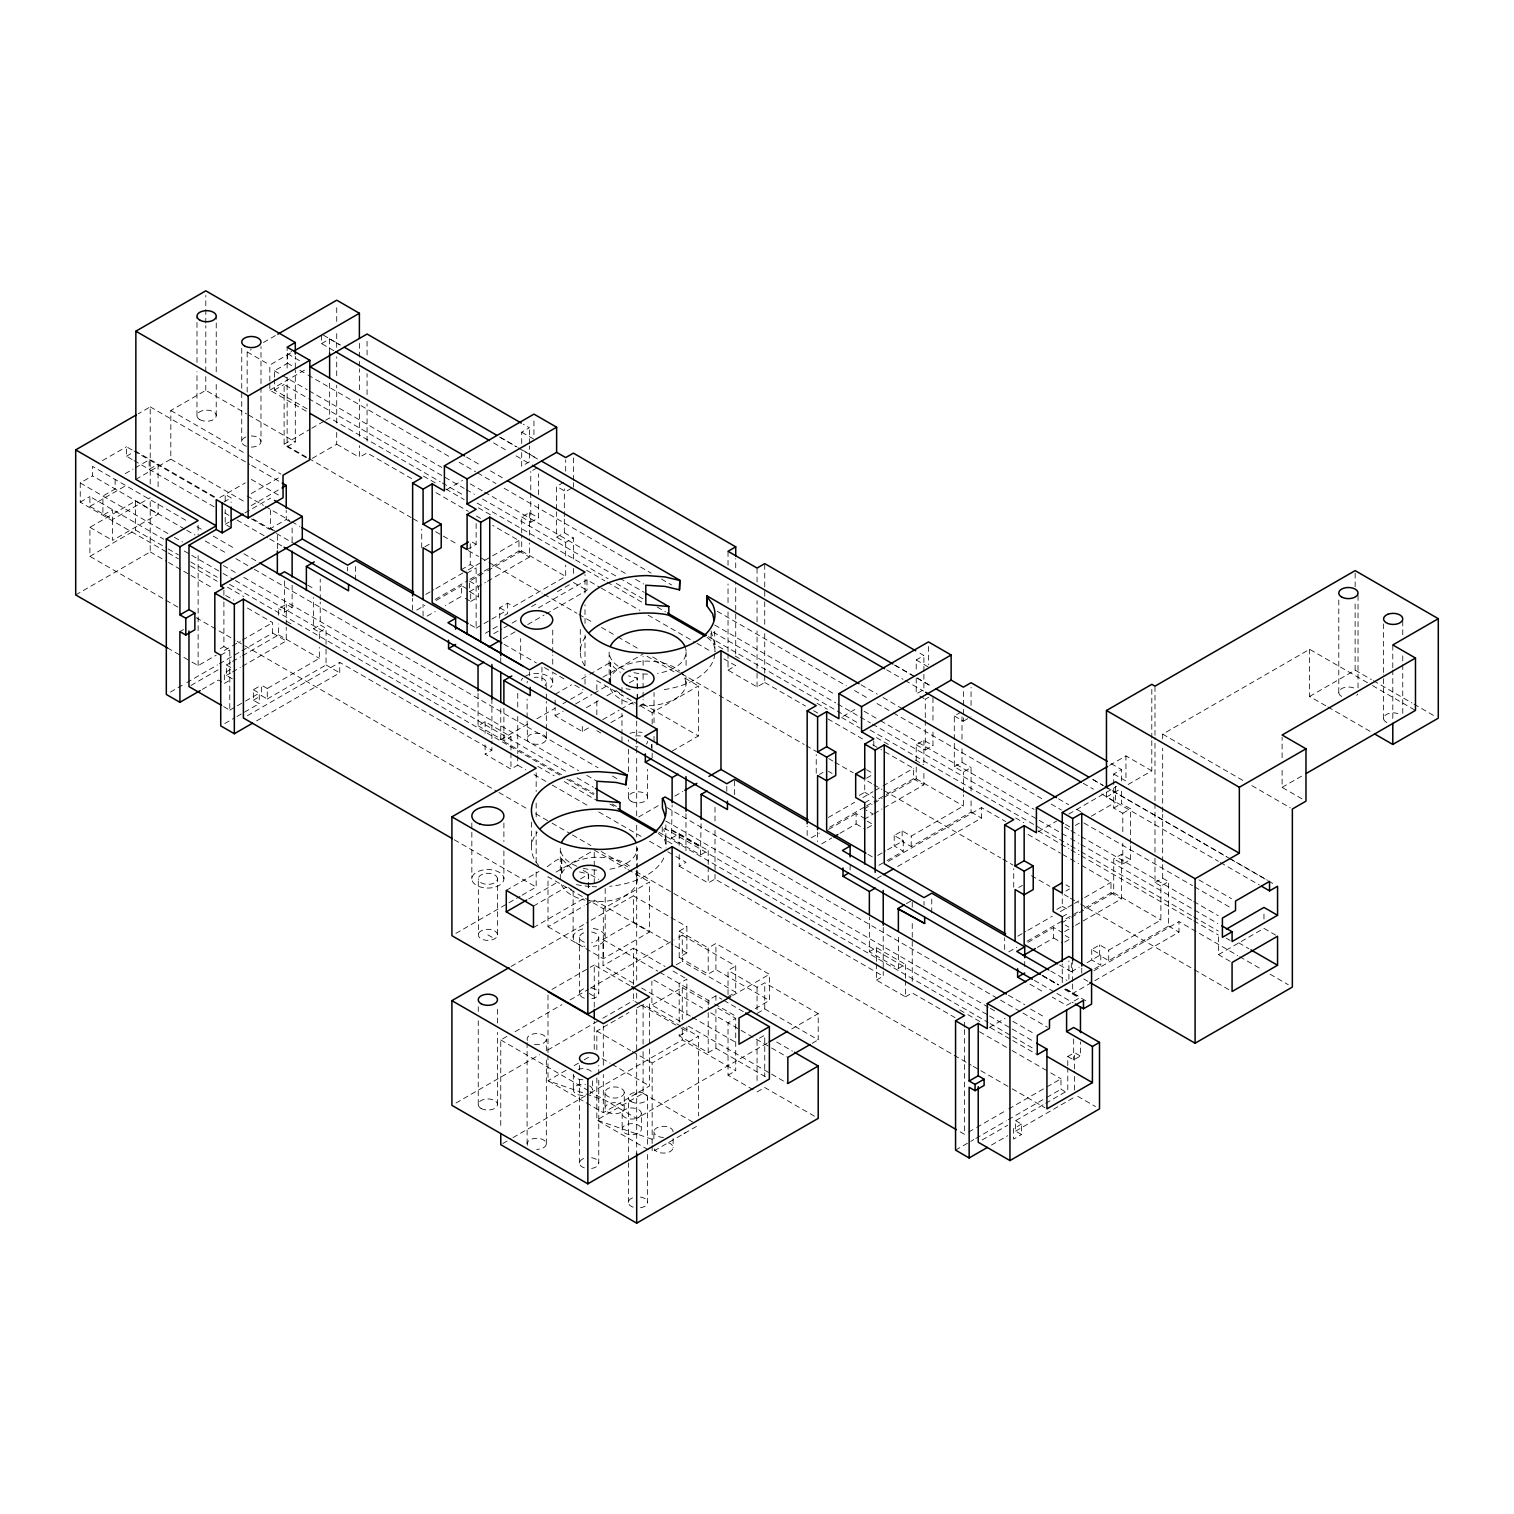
<?xml version="1.0" encoding="UTF-8"?>
<svg xmlns="http://www.w3.org/2000/svg" width="1514" height="1514" viewBox="0 0 1514 1514"><rect width="100%" height="100%" fill="white"/><g stroke="black" fill="none" stroke-linecap="round" stroke-linejoin="round"><path stroke-width="0.75" stroke-dasharray="5 3.75" d="M158.118 503.651L158.118 514.117L112.585 540.403L112.585 519.453L89.913 506.376L89.913 496.573L163.739 539.192M184.727 529.124L92.486 475.869L92.486 466.369L188.72 521.952M115.14 479.465L115.14 488.946L102.914 496.024L102.914 515.252L112.585 509.669L112.585 519.453L150.189 497.746M132.134 459.499L126.476 456.244L126.476 446.744L132.134 450.018M75.7 594.926L150.208 551.91L150.208 498.106M150.208 484.083L150.208 406.887L138.134 413.852M135.825 479.37L170.817 459.177L170.836 410.502L205.79 390.328L246.479 413.814M196.971 415.688L196.99 371.725M196.99 362.471L196.99 316.199M205.79 390.328L205.79 374.128M205.79 371.819L205.809 325.529M205.809 323.22L205.809 295.457M216.218 415.688L216.218 383.288M216.218 371.725L216.237 316.199M231.112 527.724L225.208 524.317L225.208 509.726M225.208 501.002L225.208 494.453L231.112 497.86L231.112 502.459M232.361 678.821L226.475 675.433L226.475 664.949L230.488 662.64M223.675 706.622L229.787 710.161L229.806 649.96L223.902 646.554L223.902 601.966M241.729 441.52L241.748 390.612M241.748 388.303L241.748 346.668M247.16 392.05L247.16 351.91L251.248 349.545M251.362 447.084A9.614 5.545 0 0 0 260.976 441.52L260.995 346.668M306.282 411.221L269.833 390.177L269.833 383.307M269.833 381.017L269.833 365.006L292.297 352.024M241.956 650.774L272.634 633.079L272.634 622.595L246.101 607.284M307.077 408.894L274.431 390.044L274.431 379.371M274.431 377.232L274.431 370.816L287.565 363.228L287.565 353.746L291.577 351.437M242.505 655.694L278.614 634.858L278.614 623.938M278.614 615.214L278.614 608.666L286.241 604.275L292.126 607.682L284.5 612.072L278.614 608.666M306.642 457.228L284.121 444.227L284.121 384.461L306.623 397.463M284.5 612.072L284.5 580.714M242.41 666.236L286.241 640.933L286.241 627.174M286.241 624.885L286.241 604.275M270.552 509.839L270.552 528.556L286.241 519.491L286.241 510.407M306.017 457.607L287.13 446.706L287.149 377.289M287.149 368.034L287.149 347.217M292.126 607.682L292.126 584.12M292.126 541.728L292.126 525.244M287.13 446.706L295.287 441.993L295.306 370.268M295.306 367.959L295.306 356.396M319.34 638.738L319.34 632.19L313.53 628.821L313.53 597.481M267.278 688.51L261.373 685.104L261.373 695.588L267.278 698.995L267.278 688.51L319.34 658.363L319.34 647.462M326.04 644.339L326.04 628.31L320.23 624.96L320.23 602.023M320.23 599.733L320.23 579.105M333.856 350.699L321.574 343.602L321.574 334.102M312.281 458.345L336.695 444.245L336.714 432.436M336.714 422.993L336.714 385.199M336.714 375.756L336.714 356.869M336.714 347.425L336.733 330.885M336.733 321.441L336.733 304.92M347.633 570.835L347.633 567.05M355.601 580.184L355.601 564.911M411.638 478.613L367.069 452.894L359.367 457.323L359.367 445.684M359.367 436.354L359.367 399.071M359.367 389.741L359.367 368.773M359.367 366.445L359.367 359.443M359.367 357.115L359.367 343.129M367.069 441.236L367.069 403.954M367.069 394.624L367.069 373.655M367.069 355.014L367.069 338.701M412.622 610.104L412.622 598.352M421.725 547.784L421.725 529.143M423.068 616.122L423.068 604.332M467.069 588.87L461.619 585.729L461.619 596.213L445.381 605.581M469.567 581.149L478.632 586.391L478.632 596.857L469.567 591.633L469.567 581.149L485.616 571.895M461.183 569.756L470.248 564.533L470.248 540.971M465.252 598.295L470.703 601.437L470.703 590.971M470.135 624.676L476.134 628.14L476.134 567.939L470.248 564.533M467.088 549.601L476.134 544.359L476.134 523.314M478.254 1104.501L478.254 1020.72M478.254 1011.409L478.254 1006.753M517.75 755.902L517.75 765.176L510.956 769.093L485.105 754.161L491.899 750.244L491.899 740.971M491.899 738.662L491.899 699.279M497.481 1104.501L497.5 1032.359M497.5 1023.048L497.5 1006.753M499.715 618.185L499.715 607.72L507.644 603.14L513.549 606.546L565.687 576.437L565.687 565.101M506.868 1036.428L500.756 1039.967L500.756 1129.009M561.618 774.789L500.756 739.646L500.756 707.019M500.756 662.735L500.756 655.751M507.644 603.14L507.644 613.605L501.702 617.05M492.391 566.406L518.98 551.058L518.98 540.574L492.656 525.377M520.684 659.479L520.684 638.548M487.622 570.74L521.705 551.039L521.705 535.161M521.705 532.89L521.705 517.012L529.408 512.584L538.473 517.807L538.473 503.954M521.705 452.61L521.705 466.236L529.408 461.789L529.408 445.911M521.705 443.545L521.705 432.19L529.408 427.743L523.314 424.242M527.099 1143.827L527.099 1039.096M546.327 731.773L546.327 738.775A9.614 5.545 0 0 1 537.962 744.282A9.614 5.545 0 0 1 527.421 740.214L527.099 720.115M527.099 717.768L527.099 699.089M529.408 443.64L529.408 427.743M521.705 517.012L530.771 522.254L530.771 492.239M530.771 489.93L530.771 471.46M533.95 434.688L533.95 418.697M538.473 494.718L538.473 473.939M546.327 1143.827L546.346 1060.046M546.346 1050.735L546.346 1039.096M546.327 729.445L546.327 701.436M546.327 699.089L546.327 692.087M546.327 689.759L546.005 681.319A9.614 5.545 0 0 0 534.234 677.401M547.992 1054.955L547.992 1080.712L603.31 1112.658L649.563 1085.954L649.563 1046.136M547.992 1052.609L547.992 991.708M552.742 682.757L552.742 673.446M552.742 664.135L552.742 654.843M552.742 652.515L552.742 626.91M588.454 727.931L582.322 731.47L555.127 715.781L555.127 707.189M555.127 705.032L555.127 698.597M573.39 559.044L573.39 537.962L565.687 542.409L556.622 537.167L556.622 511.77M556.622 509.461L556.622 486.391L564.325 481.944M556.622 537.167L564.325 532.739L564.325 518.886M564.325 516.577L564.325 488.871M565.687 556.017L565.687 542.409M565.687 471.195L565.687 459.859M573.39 487.186L573.39 482.644M573.39 480.373L573.39 457.682M579.54 1163.074L579.54 1079.312M579.54 1070.001L579.54 1065.345M580.297 651.891L580.297 626.171M582.322 731.47L582.322 722.897M585.01 684.006L585.01 674.676M585.01 665.365L585.01 635.066M585.01 623.408L585.01 604.767M585.01 593.11L585.01 574.468M546.119 613.908L586.997 590.309L586.997 579.843L599.222 586.902M594.245 1049.334L594.245 1021.231M594.245 1007.17L594.245 965.005L629.805 985.538M596.838 1077.892L596.838 1120.057L648.2 1149.713M596.838 1049.789L596.838 1031.034L629.01 1012.469M596.838 714.797L596.838 698.881M596.838 689.797L596.838 680.694L636.637 703.669M591.633 1168.448A9.614 5.545 0 0 0 598.768 1163.074L598.768 1076.984M598.768 1074.656L598.768 1065.345M633.495 983.305L603.045 965.724L603.045 939.551L633.42 922.026L673.03 944.887M603.31 1112.658L603.31 1074.524M603.31 1065.269L603.31 1025.962M609.139 683.306L609.139 651.891A38.475 22.218 0 0 0 624.203 669.529M610.312 683.912L610.312 662.451L614.306 667.712L620.418 672.311M610.672 684.12L610.672 662.659M621.97 741.349L621.97 736.693M621.97 734.366L621.97 713.416M621.97 704.105L621.97 694.794M621.97 692.466L621.97 685.501M628.367 1202.4L628.386 1162.847M628.386 1160.519L628.386 1097.688M628.367 797.367L628.386 788.018M628.386 771.686L628.386 748.351M639.362 1003.99L633.42 1000.565L633.42 986.901M633.42 984.63L633.42 948.199L603.045 965.724M633.42 922.026L633.42 895.834L586.524 922.915M636.694 815.8L636.694 755.202M636.694 752.874L636.694 745.891M636.694 743.544L636.694 720.248M637.129 699.411L637.129 690.819M637.129 688.681L637.129 677.931L628.386 675.85M637.508 699.619L637.508 691.027M637.508 688.889L637.129 677.931M652.156 1139.304L596.838 1120.057L643.09 1093.354L643.09 1046.496M643.09 1044.168L643.09 1004.331L680.619 1026.019M639.059 706.338L643.09 704.01L643.09 699.468M643.09 697.197L643.09 690.365M643.09 688.094L643.09 674.449M643.09 665.365L643.09 656.262M640.479 1207.775A9.614 5.545 0 0 0 647.614 1202.4L647.614 1153.536M647.614 1144.224L647.614 1097.688M647.614 797.367L647.614 769.358M649.563 1043.789L649.563 1001.625M651.682 748.294L651.682 744.51M680.297 1021.458L651.891 1005.069L651.891 981.072M651.966 748.124L651.966 744.339M652.156 1145.644L652.156 1151.984L698.408 1125.281M652.156 1143.524L652.156 1062.979L698.408 1036.276L698.408 1115.913M652.156 758.098L652.156 749.014M652.156 723.995L652.156 712.64L698.408 685.937L698.408 735.955L670.248 752.212M654.029 741.349L654.029 734.366M654.029 722.727L654.029 692.466M671.989 843.828L665.876 840.289L665.876 821.061L988.282 1007.189M708.211 864.418L708.211 850.508L700.49 854.956L671.478 838.207L672.121 804.937M765.403 1076.757L715.914 1048.18L708.211 1052.627L679.18 1035.86L679.18 1031.318M679.18 1022.215L679.18 983.513L686.883 979.066L686.883 1017.768M679.199 957.321L679.199 931.148L686.883 926.7L686.883 952.893L679.199 957.321L708.211 974.089L715.914 969.641L769.377 1000.508L769.377 974.335L715.914 943.468L708.211 947.915L708.211 974.089M717.901 1008.097L735.728 1018.392L735.728 1070.758L682.265 1039.891L682.265 1028.498M682.265 1019.395L682.265 987.525L651.891 1005.069M682.265 935.179L735.728 966.046L735.728 992.219L682.265 961.352L682.265 935.179L676.152 938.699M652.156 712.64L638.662 704.843L647.614 705.524A38.475 22.218 0 0 0 686.088 683.306L686.088 676.588M686.088 665.365L686.088 651.891M679.18 1035.86L686.883 1031.431L686.883 1026.87M700.49 854.956L701.133 821.686M708.211 1052.627L708.211 1007.094M708.211 1004.823L708.211 1000.262L715.914 995.815L721.837 999.259M722.897 648.976L714.722 644.245L714.722 629.275M715.914 1048.18L715.914 1009.478M715.914 1000.376L715.914 995.815M715.914 969.641L715.914 943.468M726.796 791.33L726.796 785.652M753.177 1089.72L728.026 1075.205L728.026 1022.839L735.728 1018.392M728.026 994.471L728.026 970.474L735.728 966.046M764.74 675.471L764.74 682.473L757.057 686.902L728.026 670.153L728.026 653.84M728.026 651.512L728.026 611.902M728.026 602.572L728.026 583.931M728.026 565.29L728.026 551.304M734.517 794.566L734.517 779.294M735.728 654.067L735.728 581.811M735.728 567.826L735.728 558.515M757.057 1080.561L757.057 1039.588L764.74 1035.141L764.74 1076.132M757.057 987.242L757.057 1013.415L764.759 1008.967L818.203 1039.834L818.203 1013.661L764.759 982.794L757.057 987.242L728.026 970.474M757.057 686.902L757.057 670.588M757.057 668.261L757.057 630.978M757.057 621.667L757.057 600.679M757.057 582.038L757.057 568.053M764.759 1008.967L764.759 982.794M764.74 673.143L764.74 633.533M764.74 624.203L764.74 598.579M764.74 596.232L764.74 589.249M764.74 586.921L764.74 563.624M807.151 835.482L807.151 826.076M816.216 773.219L816.235 754.559M850.13 870.039L850.13 863.51M839.892 833.325L856.11 823.957L856.11 813.491L865.194 818.714M859.29 795.418L864.74 792.276L864.74 780.505M905.448 978.29L905.448 964.38L898.37 968.468L869.358 951.7L869.358 916.973M873.805 745.891L873.805 738.87M894.206 835.482L894.206 845.947L903.271 851.19L903.271 840.705L894.206 835.482L902.155 830.883L911.22 836.125L963.377 806.016L963.377 794.68M898.37 968.468L898.37 936.049M902.155 830.883L902.155 841.368L911.22 846.591L971.061 812.053L971.061 800.338M876.436 963.85L876.436 980.088L905.448 996.837L905.448 980.599M911.22 846.591L911.22 836.125M912.242 981.337L912.242 939.626M912.242 937.317L912.242 921.099M912.242 907.189L912.242 900.243L906.299 903.669M878.726 798.862L913.472 778.802L913.472 768.336L880.883 749.506M884.119 797.329L916.216 778.802L916.216 762.905M916.216 760.653L916.216 744.756L923.9 740.327L932.965 745.55L932.965 729.407M916.216 678.102L916.216 693.98L923.9 689.532L923.9 673.654M916.216 669.018L916.216 659.953L923.9 655.505L917.787 651.966M923.9 671.383L923.9 655.505M924.032 905.202L924.032 901.417M916.216 744.756L925.281 749.998L925.281 719.983M925.281 717.674L925.281 699.222L931.053 695.891M931.753 912.81L931.753 897.537M932.965 720.172L932.965 694.775M971.061 790.97L971.061 767.541L963.377 771.989L954.293 766.746L954.293 715.971L960.065 712.64M954.293 766.746L961.996 762.318L961.996 748.465M961.996 739.229L961.996 716.141M963.377 792.409L963.377 771.989M954.293 715.971L963.377 721.194L963.377 716.671M963.377 714.4L963.377 707.587M963.377 705.316L963.377 689.438M964.626 1029.558L964.626 1134.402L958.494 1130.863M964.626 1027.211L964.626 1020.228M971.061 705.41L971.061 687.261M897.651 866.481L981.488 818.071L981.488 807.605L1005.769 821.61M1004.671 949.524L1004.671 937.753M1013.737 887.242L1013.737 868.601M1015.629 1120.663L1021.534 1124.069L1021.534 1134.535L1015.629 1131.128L1015.629 1120.663L1043.714 1104.444M1024.713 966.481L1024.713 959.933M1037.412 947.348L1053.63 937.98L1053.63 927.514L1062.714 932.756M1062.241 982.756L1062.241 963.907M1056.81 909.441L1062.26 906.299L1062.26 894.509M1068.903 979.255L1068.903 961.012M1059.535 964.948L1071.325 971.761L1071.325 962.488M1072.669 984.024L1072.669 993.487L1178.99 932.113L1178.99 921.629L1237.695 955.523M1072.669 981.659L1072.688 960.387M1074.562 1090.08L1074.562 1071.344M1074.562 1068.998L1074.562 1052.609L1080.466 1056.015L1080.466 1041.935M1081.753 973.086L1081.753 966.027M1091.726 949.505L1091.726 959.971L1100.792 965.213L1100.792 954.747L1091.726 949.505L1099.656 944.925L1108.74 950.149L1160.878 920.039L1160.878 886.012L1168.562 881.583L1168.562 926.076L1108.74 960.633L1099.656 955.391L1099.656 944.925M1115.534 786.315L1115.534 802.25L1106.469 797.026L1106.469 790.005M1108.74 960.633L1108.74 950.149M1084.403 908.173L1110.992 892.844L1110.992 882.359L1080.636 864.835M1071.609 917.143L1113.717 892.825L1113.736 858.798L1121.42 854.35L1130.485 859.592L1122.801 864.04L1113.736 858.798M1122.801 831.735L1122.801 813.264L1113.736 808.022L1113.736 773.995L1121.439 769.528L1109.251 762.507M1130.485 843.43L1130.504 808.817L1121.439 803.593L1121.439 789.967M1121.439 780.883L1121.439 769.528M1122.801 864.04L1122.801 843.26M1130.485 859.592L1130.485 845.739M1128.138 784.498L1151.794 770.834L1151.794 740.441M1151.794 738.113L1151.813 689.002M1160.878 886.012L1154.993 882.605L1154.993 854.539M1154.993 852.212L1154.993 803.101M1154.993 800.755L1154.993 737.602M1154.993 735.274L1154.993 686.164M1154.993 882.605L1162.676 878.177L1162.676 864.002M1162.676 861.636L1162.676 814.418M1162.676 812.053L1162.676 748.294M1162.676 738.851L1162.676 734.139L1309.629 649.298L1370.492 684.442M1230.144 961.352L1218.486 954.634L1218.486 933.684M1263.963 919.055L1263.963 912.071M1302.002 798.862L1282.112 787.375L1282.112 766.898M1282.112 757.776L1282.112 737.299M1325.848 705.808L1309.629 696.44L1309.629 649.298M1338.792 692.56L1338.792 599.998M1309.629 696.44L1355.125 670.172L1355.125 600.717M1355.144 586.845L1355.144 570.627M1358.02 687.924L1358.039 595.381M1383.569 718.79L1383.569 674.828M1383.569 672.5L1383.569 623.919M1392.804 718.525L1392.804 670.002M1392.804 667.731L1392.804 644.964M1402.759 713.378L1402.759 655.543M1402.759 634.707L1402.759 620.835M665.876 840.289L663.813 829.18M714.722 644.245L711.088 630.959M635.047 1094.338L636.864 1093.013M683.893 1133.664L685.71 1132.34M319.34 632.19L326.04 628.31M267.278 698.995L326.04 664.949L326.04 646.629M263.493 342.467L275.756 335.389M102.479 460.597L126.476 446.744M166.199 551.796L80.242 502.175L80.242 482.928L92.486 475.869M126.476 456.244L131.832 453.14M321.574 343.602L329.598 338.966L339.836 344.87M125.151 473.693L133.137 469.075M135.143 467.921L149.148 459.821L149.148 469.321L158.081 464.173L216.691 498.011M269.833 390.177L306.207 369.17M80.242 502.175L89.913 496.573M274.431 390.044L284.121 384.461M89.913 506.376L127.517 484.669M177.857 607.114L89.913 556.357L89.913 527.307L135.446 501.02L158.118 514.117M89.913 556.357L135.484 530.051L166.143 547.765M284.121 444.227L309.878 429.37M311.846 428.216L323.731 421.365M325.718 420.211L329.673 417.94L440.233 481.774M219.852 497.557L245.287 482.871M223.958 501.986L231.112 497.86M251.21 493.602L279.712 477.137M251.229 505.6L282.361 487.659M225.208 524.317L229.144 522.027M244.927 512.924L270.552 498.144M179.901 631.622L183.535 629.521M446.422 489.798L462.584 480.468M220.268 648.635L223.902 646.554M532.701 470.362L538.473 467.012M192.013 662.072L198.126 665.611L216.256 655.146M224.299 650.49L230.336 647.008M232.361 645.853L240.404 641.198M242.429 640.043L272.634 622.595M220.722 655.183L229.806 649.96M170.401 692.087L184.708 683.817M186.752 682.644L217.429 664.949M219.473 663.757L239.912 651.947M424.904 546.762L430.355 543.602M190.953 685.463L218.451 669.585M232.494 661.486L240.499 656.849M230.355 669.51L224.337 672.992L224.337 683.457L230.355 679.994M202.233 689.419L218.451 680.051L224.337 683.457M226.475 675.433L230.45 673.124M232.437 671.97L240.404 667.371M313.53 628.821L320.23 624.96M571.459 488.284L565.687 491.615L556.622 486.391M530.771 522.254L538.473 517.807M236.941 716.501L259.273 703.613L253.368 700.206L253.368 689.741L261.373 685.104M425.775 594.396L433.875 589.703M435.9 588.549L466.293 570.986M468.318 569.832L482.512 561.637M484.537 560.464L490.612 556.963M492.637 555.789L518.98 540.574M229.787 710.161L243.546 702.212M245.514 701.077L259.254 693.147L259.273 703.613M467.069 573.163L476.134 567.939M253.368 700.206L261.373 695.588M416.728 610.085L424.904 605.373M435.124 599.468L467.845 580.581M469.889 579.389L482.171 572.311M484.215 571.119L490.347 567.58M436.108 600.49L461.619 585.729M224.772 723.522L234.916 717.674M247.407 715.687L339.742 662.394L491.899 750.244M427.118 616.122L435.237 611.448M469.567 591.633L485.521 582.417M487.508 581.262L529.408 557.076L529.408 543.015M256.623 720.853L339.742 672.859L339.742 662.394M470.703 601.437L478.632 596.857M476.134 628.14L482.039 624.733M484.007 623.598L489.893 620.21M491.861 619.075L505.619 611.126L499.715 607.72M485.351 633.287L497.5 626.266M531.509 606.641L537.489 603.197M557.436 591.671L569.396 584.764M493.791 633.666L501.891 628.972M503.935 627.799L510.01 624.298M512.035 623.125L518.11 619.623M538.359 607.928L586.997 579.843M503.197 638.7L515.46 631.622M527.724 624.544L544.075 615.1M478.046 693.374L478.064 725.774L485.105 721.705L510.956 736.637L510.956 750.547M555.127 694.301L571.478 684.858M581.698 678.972L587.829 675.433M589.873 674.241L610.312 662.451M602.875 677.212L643.09 653.991M500.756 739.646L528.84 723.427M536.864 718.79L554.919 708.363M562.943 703.726L585.01 690.99M478.064 725.774L503.897 740.706L510.956 736.637M555.127 715.781L563.303 711.05M575.566 703.972L591.917 694.529M593.961 693.355L606.225 686.277M586.41 707.644L598.673 700.566M606.849 695.853L615.025 691.141M629.332 682.871L637.508 678.158M602.761 719.68L619.112 710.236M621.156 709.063L633.42 701.985M610.918 722.594L624.979 714.457M728.026 670.153L735.728 665.706L723.503 658.647M506.282 890.364L538.984 871.477M547.16 866.765C563.833 854.293 559.309 858.154 571.573 868.374M638.7 816.973L660.766 804.218M674.809 796.118L682.833 791.481M556.035 872.102L592.239 851.209M455.922 933.381L520.116 896.307M522.122 895.153L536.164 887.053L536.164 868.393M842.938 716.387L857.094 708.211M528.764 898.843L557.379 882.321M533.477 906.072L566.179 887.185M580.487 878.934L588.662 874.203L588.662 880.656M671.478 838.207L679.18 833.741L708.211 850.508M533.477 927.533L584.574 898.029M547.992 926.776L603.31 958.703L649.563 931.999L649.563 881.981L603.31 908.684L547.992 876.757L547.992 926.776L584.196 905.864M586.202 904.71L594.245 900.073L649.563 931.999M819.396 774.468L823.029 772.386M679.18 854.615L679.199 866.216L685.974 862.28L675.85 856.432M511.051 966.481L584.48 924.108M963.377 721.194L971.061 716.765M866.557 778.139L872.007 774.998M925.281 749.998L932.965 745.55M679.199 866.216L708.211 882.965L715.005 879.047L883.23 976.17L883.23 971.534M828.385 817.465L854.71 802.25M862.829 797.575L872.953 791.727M874.978 790.554L881.053 787.053M883.078 785.88L913.472 768.336M864.74 802.761L871.988 798.559M811.239 837.829L819.434 833.097M829.653 827.193L864.399 807.132M866.443 805.959L876.663 800.054M828.612 829.369L856.11 813.491M864.059 808.911L872.083 804.275M874.089 803.12L882.113 798.484M552.023 989.399L588.208 968.487M590.214 967.332L594.245 965.005M821.648 843.866L831.792 838.018M864.059 819.377L873.124 814.135L865.876 809.952M874.032 813.624L882.019 809.006M884.006 807.851L923.9 784.82L923.9 773.105M867.181 828.044L873.124 824.619L865.876 820.418M515.025 1031.715L561.94 1004.634M570.097 999.94L588.454 989.342M590.498 988.15L674.109 939.872M676.19 964.853L682.265 961.352M877.742 855.448L885.595 850.925M887.564 849.789L903.271 840.705M455.979 1103.006L539.609 1054.728M547.765 1050.016L600.793 1019.395M602.837 1018.222L633.42 1000.565M878.934 865.232L885.028 861.731M887.053 860.558L903.271 851.19M888.283 861.409L981.488 807.605M637.053 1007.813L643.09 1004.331M877.212 878.271L881.299 875.925M566.085 1070.266L547.992 1080.712L603.31 1099.959M574.128 1065.629L582.171 1060.992M584.196 1059.819L590.214 1056.337M1109.667 765.308L1125.943 755.902L1151.794 770.834M728.026 996.666L735.728 992.219M732.662 995.531L769.377 974.335M1038.415 831.583L1056.621 821.099M1068.733 814.097L1116.499 786.523M502.799 1143.505L510.956 1138.793M512.981 1137.62L588.454 1094.054M590.498 1092.881L682.265 1039.891M1106.469 797.026L1120.265 789.059M755.202 1008.684L769.377 1000.508M1075.337 825.452L1079.35 823.143M1091.424 816.178L1115.534 802.25M1113.736 808.022L1121.439 803.593M869.358 951.7L876.436 947.632L905.448 964.38M1122.801 813.264L1130.504 808.817M1018.714 887.469L1022.347 885.368M767.22 1043.089L636.694 1118.449L590.025 1091.518M791.708 1028.971L818.203 1013.661M876.436 980.088L883.23 976.17M728.026 1075.205L735.728 1070.758M1065.875 891.103L1069.509 889.002M812.147 1043.335L818.203 1039.834M905.448 996.837L912.242 992.919L955.031 1017.616M1017.786 936.182L1025.886 931.489M1027.911 930.315L1052.23 916.292M1060.33 911.598L1072.499 904.596M1074.524 903.423L1082.624 898.748M1084.649 897.575L1110.992 882.359M1282.112 787.375L1304.349 774.543M757.057 1091.954L764.74 1087.506L818.203 1118.373M1062.241 916.784L1069.509 912.582M1008.759 951.852L1016.935 947.139M1027.154 941.235L1063.964 919.982M1066.007 918.809L1082.359 909.365M1028.101 942.257L1053.63 927.514M1061.579 922.934L1069.603 918.298M1064.683 931.602L1073.558 926.492M1075.546 925.338L1121.439 898.862L1121.42 854.35M1064.683 942.087L1070.644 938.642L1065.213 935.501M1071.325 971.761L1079.179 967.219M1087.033 962.677L1100.792 954.747M989.248 1027.514L1005.069 1018.392M1094.698 968.733L1100.792 965.213M1093.903 970.758L1178.99 921.629M1078.479 998.521L1066.594 1005.372L1052.306 997.139M1218.486 954.634L1263.963 928.366L1275.621 935.103M1067.786 1065.591L1067.786 1056.526L1074.562 1052.609M1067.786 1056.526L1073.672 1059.932L1080.466 1056.015M968.638 1132.094L974.656 1128.611M976.662 1127.457L1006.772 1110.065M1008.778 1108.91L1044.906 1088.055M1046.912 1086.901L1060.973 1078.782L1060.973 1089.247L1066.802 1092.616M955.561 1150.11L973.805 1139.588M975.83 1138.414L1006.223 1120.852M1008.267 1119.679L1044.755 1098.615M1046.78 1097.442L1060.973 1089.247M982.151 1139.985L1007.699 1125.243M1045.72 1103.29L1067.786 1090.553L1067.786 1067.862M1021.534 1124.069L1013.585 1128.649L1013.585 1139.115L1021.534 1134.535M991.462 1145.076L1007.699 1135.708M1015.629 1131.128L1074.562 1097.101M589.817 900.906L598.768 901.587A38.475 22.218 0 0 0 637.262 879.369L637.262 870.399M579.54 871.894L588.662 874.203M1355.125 670.172L1371.343 679.54M1373.387 680.713L1411.919 702.95M1413.944 704.124L1434.231 715.838M1372.517 685.615L1415.476 710.407M1327.892 706.962L1372.517 732.738M1162.676 734.139L1243.732 780.921M1251.851 785.615L1290.344 807.833M521.705 432.19L533.95 439.268M916.216 659.953L928.461 667.012M500.566 437.451L516.804 446.819M522.614 450.169L537.716 458.893M894.944 665.138L913.321 675.755M917.106 677.931L932.227 686.656M1092.54 779.237L1102.703 785.104M1104.728 786.277L1226.813 856.754M1228.838 857.927L1267.502 880.24M499.544 437.073L515.914 446.535M517.958 447.709L538.435 459.537M894.698 665.195L931.545 686.485M1093.297 779.861L1103.536 785.766M1105.58 786.958L1228.422 857.87M1230.466 859.063L1273.463 883.873M493.564 442.883L507.89 451.153M516.085 455.884L530.411 464.173M886.674 669.831L903.063 679.294M905.107 680.467L923.521 691.103M1083.229 783.306L1093.468 789.21M1101.662 793.942L1218.373 861.315M1220.416 862.507L1259.307 884.971M919.831 696.08L925.281 699.222M287.565 353.746L300.794 361.373M466.558 457.077L480.752 465.29M490.479 470.892L503.708 478.538M861.069 684.858L877.287 694.207M883.097 697.557L901.984 708.476M1058.532 798.862L1068.695 804.729M1076.832 809.422L1080.901 811.769M1198.918 879.88L1231.469 898.673M287.565 363.228L291.653 365.593M299.829 370.305L305.96 373.844M308.004 375.018L451.002 457.588M459.177 462.3L475.51 471.725M477.553 472.917L495.949 483.534M504.105 488.246L651.19 573.163M661.41 579.048L671.629 584.953M717.239 611.296L846.307 685.804M854.502 690.535L868.847 698.806M877.041 703.537L891.368 711.826M893.43 712.999L1042.976 799.335M1051.17 804.066L1061.409 809.99M1083.948 822.991L1192.521 885.671M1194.565 886.863L1231.431 908.135M564.325 532.739L573.39 537.962M961.996 762.318L971.061 767.541M1162.676 878.177L1168.562 881.583M247.16 351.91L269.833 365.006M1065.496 824.411L1071.325 827.779M274.431 370.816L280.563 374.337M282.588 375.529L307.077 389.666M309.121 390.839L441.766 467.41M470.324 483.912L482.569 490.971M484.612 492.145L625.414 573.428M635.615 579.332L643.772 584.044M714.722 624.998L835.501 694.718M864.153 711.277L878.48 719.547M880.523 720.721L1034.062 809.365M1064.777 827.098L1068.865 829.464M1070.909 830.637L1079.104 835.368M1081.147 836.542L1191.688 900.357M1193.732 901.549L1218.297 915.724M308.667 398.636L464.192 488.416M466.236 489.59L474.412 494.321M482.606 499.052L617.655 577.023M619.699 578.197L644.264 592.371M713.132 632.133L835.728 702.912M837.772 704.086L858.192 715.876M860.236 717.068L870.455 722.954M872.499 724.146L1068.638 837.374M1070.682 838.548L1078.857 843.279M1080.901 844.452L1217.786 923.483M442.277 482.947L462.754 494.775M477.08 503.045L608.098 578.708M616.293 583.439L642.901 598.806M657.246 607.076L665.422 611.807M708.42 636.618L859.914 724.108M870.153 730.013L1068.733 844.68M1070.776 845.872L1078.971 850.584M1081.015 851.776L1191.575 915.61M1193.619 916.784L1218.183 930.978M1238.66 942.806L1248.899 948.71M707.076 637.337L712.659 641.841A67.335 38.872 0 0 1 714.949 651.891L714.949 643.185M1226.245 938.169L1230.144 940.421M423.39 476.058L435.635 483.117M445.835 489.003L464.211 499.62M478.481 507.852L490.725 514.93M586.637 570.286L604.994 580.903M607.038 582.076L643.772 603.272M735.179 656.054L739.286 658.42M817.068 703.329L827.306 709.233M841.633 717.522L860.066 728.158M876.436 737.602L890.762 745.872M915.345 760.066L923.521 764.778M1015.648 817.976L1023.843 822.689M1038.169 830.959L1068.865 848.692M1070.928 849.884L1079.104 854.596M1081.166 855.788L1191.707 919.604M1193.751 920.777L1218.316 934.971M435.937 492.637L468.337 511.353M476.437 516.028L480.487 518.375M601.247 588.075L639.968 610.426M648.124 615.138L694.983 642.182M697.008 643.355L711.277 651.607M764.74 682.473L805.486 705.997M813.643 710.691L817.711 713.056M827.912 718.923L864.57 740.1M872.726 744.812L878.839 748.332M1028.025 834.46L1060.406 853.158M1062.431 854.331L1068.505 857.832M1070.53 859.006L1078.611 863.68M1239.72 956.697L1261.976 969.547M1270.076 974.221L1288.3 984.743M336.695 444.245L359.367 457.323M521.705 551.039L565.687 576.437M916.216 778.802L963.377 806.016M1113.717 892.825L1160.878 920.039M518.98 551.058L529.408 557.076M573.39 582.455L586.997 590.309M913.472 778.802L923.9 784.82M971.061 812.053L981.488 818.071M1168.562 926.076L1178.99 932.113M1110.992 892.844L1121.439 898.862M1065.875 884.819L1069.509 886.901M472.217 542.088L476.134 544.359M866.557 769.755L872.007 772.897M248.504 414.987L295.287 441.993M308.686 458.42L411.07 517.523M413.114 518.696L419.246 522.254M435.635 531.698L458.155 544.699M468.394 550.623L478.632 556.527M480.676 557.701L486.808 561.259M488.871 562.432L542.088 593.166M544.151 594.359L576.91 613.265M578.954 614.438L593.28 622.727M601.474 627.458L615.801 635.729M617.844 636.902L638.321 648.73M652.666 657L679.275 672.367M681.319 673.541L804.161 744.472M806.224 745.645L816.462 751.569M828.745 758.646L832.832 761.012M834.876 762.204L853.309 772.84M867.636 781.11L871.742 783.476M873.786 784.668L881.962 789.381M884.025 790.573L1000.716 857.946M1002.779 859.119L1012.998 865.043M1031.431 875.679L1049.864 886.315M1064.191 894.585L1068.278 896.95M1070.341 898.143L1078.517 902.855M1080.58 904.047L1230.03 990.326M646.932 656.224L674.79 672.292M684.915 678.14L698.408 685.937M828.461 771.326L832.094 773.427M864.74 792.276L873.805 797.518M1062.26 906.299L1069.509 910.501M1065.213 925.016L1068.827 927.117M170.836 410.502L246.29 454.068M248.334 455.241L280.961 474.09M150.208 406.887L249.696 464.325M251.721 465.498L280.147 481.906M856.11 823.957L865.194 829.199M1053.63 937.98L1062.714 943.222M643.09 704.01L698.408 735.955M251.305 479.389L279.106 495.438M247.142 495.949L263.379 505.316M265.423 506.49L289.78 520.551M291.805 521.724L299.923 526.418M503.935 644.188L536.353 662.905M544.472 667.598L566.766 680.467M574.866 685.142L582.985 689.816M867.919 854.331L873.805 857.719M1083.778 978.952L1087.828 981.28M286.241 519.491L292.126 522.898M170.817 459.177L245.211 502.118M270.552 528.556L276.456 531.944M253.084 518.999L275.321 531.83M135.408 451.077L158.081 464.173L158.099 488.719M1041.954 975.13L1058.172 984.497M1066.272 989.172L1080.466 997.366M134.027 451.096L214.534 497.595M251.324 518.829L269.719 529.446M276.437 533.534L294.227 543.621M1042.408 975.603L1058.759 985.046M1043.014 976.095L1057.169 984.251M1065.269 988.926L1079.444 997.083M1081.469 998.256L1087.525 1001.757M1064.569 989.475L1077.817 997.101M134.027 460.597L214.572 507.095M224.791 513L228.879 515.366M237.055 520.078L267.713 537.792M269.776 538.965L282.039 546.043M1034.422 980.429L1054.861 992.238M1056.904 993.411L1073.256 1002.855M596.838 730.713L600.793 733.003M1029.861 984.176L1044.149 992.427M307.721 585.161L313.53 588.511M196.896 526.664L203.027 530.203M213.247 536.107L235.73 549.09M243.905 553.802L260.238 563.246M1008.419 995.228L1024.77 1004.671M1030.599 1009.062L1045.72 1017.786M186.79 530.297L194.965 535.029M205.204 540.933L227.706 553.935M235.9 558.666L252.27 568.11M254.314 569.302L598.162 767.806M612.489 776.076L618.62 779.634M667.106 807.624L1020.871 1011.863M1022.915 1013.036L1047.442 1027.211M80.242 482.928L172.312 536.088M174.356 537.281L182.532 541.993M223.353 565.555L235.616 572.633M243.773 577.345L578.594 770.664M586.77 775.376L596.97 781.262M990.326 1008.362L996.439 1011.901M1012.771 1021.307L1035.216 1034.27M672.121 829.975L701.133 846.723M671.478 830.353L700.49 847.102M184.197 551.001L221.025 572.273M223.069 573.446L233.307 579.351M235.351 580.543L566.785 771.894M577.004 777.799L593.374 787.242M664.305 828.196L987.601 1014.834M989.645 1016.026L1010.103 1027.836M1012.147 1029.009L1034.668 1042.011M569.737 779.464L594.094 793.525M612.356 804.066L616.406 806.413M168.186 548.939L178.425 554.843M190.688 561.921L217.259 577.269M229.541 584.366L564.873 777.988M566.917 779.18L593.507 794.528M609.858 803.972L613.946 806.337M658.931 832.303L988.131 1022.404M990.175 1023.578L1010.633 1035.387M1012.677 1036.56L1035.16 1049.562M658.23 833.381L663.813 837.885A67.335 38.872 0 0 1 666.103 847.954M168.243 552.97L178.444 558.874M190.688 565.952L217.24 581.262M227.441 587.167L243.773 596.592M286.657 621.346L292.77 624.885M537.773 766.33L554.105 775.755M564.306 781.659L596.97 800.509M959.706 1009.933L965.837 1013.472M967.881 1014.645L980.107 1021.704M990.326 1027.609L1010.727 1039.38M1012.771 1040.553L1037.26 1054.69M150.208 551.91L166.521 561.334M168.565 562.508L188.966 574.298M191.01 575.471L213.455 588.435M225.7 595.494L233.856 600.206M517.75 765.176L525.869 769.85M533.969 774.525L550.188 783.892M552.213 785.066L588.7 806.129M598.825 811.977L641.387 836.542M649.506 841.216L665.706 850.584M667.731 851.757L673.825 855.259M979.482 1031.734L1010.027 1049.372M1012.071 1050.546L1048.748 1071.723M1050.773 1072.896L1060.973 1078.782M278.614 634.858L319.34 658.363M1077.703 1096.287L1095.549 1106.583M89.913 527.307L112.585 540.403M272.634 633.079L286.241 640.933M326.04 664.949L339.742 672.859M196.252 617.75L235.105 640.176M237.149 641.349L496.857 791.292M498.901 792.465L527.534 809.006M535.71 813.718L550.017 821.988M552.08 823.162L570.475 833.798M572.519 834.971L590.933 845.607M601.153 851.493L627.723 866.841M635.918 871.572L971.269 1065.194M973.313 1066.367L1010.122 1087.62M1012.185 1088.812L1044.887 1107.699M594.245 850.054L625.944 868.355M627.969 869.528L649.563 881.981M633.42 895.834L669.056 916.424M671.043 917.56L686.883 926.7M583.231 870.399L598.787 879.369M226.475 664.949L232.361 668.355M679.199 931.148L708.211 947.915M253.368 689.741L259.254 693.147M167.524 647.935L181.794 656.187M183.837 657.36L189.969 660.899M674.998 946.023L686.883 952.893M454.276 839.759L536.164 887.053M633.42 948.199L665.1 966.5M673.03 971.061L686.883 979.066M723.824 1000.394L743.62 1011.825M603.045 939.551L657.833 971.174M659.858 972.348L712.621 1002.817M714.646 1003.99L736.977 1016.878M682.265 987.525L709.99 1003.536M776.625 1042.011L792.465 1051.151M653.934 980.05L702.628 1008.173M710.747 1012.847L769.585 1046.836M771.61 1047.991L787.848 1057.378M641.614 987.999L690.308 1016.102M692.333 1017.276L736.977 1043.051M688.416 1026.151L769.585 1073.01M771.61 1074.183L787.848 1083.551M682.606 1027.154L698.408 1036.276M641.349 1005.126L678.972 1026.852M680.94 1027.987L686.883 1031.431M487.868 934.838L494.681 938.756M589.154 993.411L595.948 997.348M596.838 1031.034L630.43 1050.432M632.398 1051.568L652.156 1062.979M602.137 1058.589L610.047 1063.15M612.016 1064.285L649.563 1085.954M643.09 1093.354L694.453 1123.009M500.756 1039.967L588 1090.345M1113.736 773.995L1125.962 781.054L1125.943 755.902M323.466 335.2L340.461 345.022M1050.848 971.117L1066.897 980.391M615.838 690.327L620.418 693.791M568.507 887.545L571.573 889.835M686.088 683.306L684.782 677.572A38.475 22.218 0 0 0 680.94 672.197M610.331 688.473L610.464 689.059A38.475 22.218 0 0 0 633.836 704.048M635.937 873.616L637.262 879.369M546.327 738.775L546.005 737.337A9.614 5.545 0 0 0 535.464 733.268A9.614 5.545 0 0 0 527.099 738.775M527.118 682.89L527.099 682.757A9.614 5.545 0 0 1 527.421 681.319M561.486 884.536L561.618 885.122A38.475 22.218 0 0 0 584.991 900.111M497.481 878.82L497.16 877.382A9.614 5.545 0 0 0 486.619 873.313A9.614 5.545 0 0 0 478.254 878.82L478.575 936.277A9.614 5.545 0 0 0 489.136 940.345A9.614 5.545 0 0 0 497.5 934.838L497.481 878.82A9.614 5.545 0 0 1 489.136 884.327A9.614 5.545 0 0 1 478.575 880.259L478.254 878.82M497.5 934.838L497.16 933.4A9.614 5.545 0 0 0 486.619 929.331A9.614 5.545 0 0 0 478.254 934.838M503.897 708.287L503.897 740.706M329.598 338.966L329.617 352.894M329.636 383.099L329.673 417.94M277.346 535.256L277.346 548.806M135.446 501.02L135.484 530.051M1073.672 1039.058L1073.672 1059.932M928.461 646.459L928.461 664.722M923.9 740.327L923.9 763.737M883.23 927.514L883.23 969.206M876.436 947.632L876.436 961.541M817.579 832.075L817.579 841.5M715.005 807.227L715.005 821.118M715.005 830.391L715.005 872.083M715.005 874.411L715.005 879.047M711.088 633.136L711.088 639.665M708.211 866.727L708.211 882.965M685.974 813.643L685.974 850.698M679.18 833.741L679.18 845.342M673.105 1138.566L673.105 1147.536M666.103 839.248L666.103 845.777M662.243 827.004L662.243 835.709M673.105 1131.829A9.614 5.545 0 0 0 663.492 1126.284A9.614 5.545 0 0 0 653.878 1131.829L653.878 1140.799M641.368 1113.509A9.614 5.545 0 0 1 626.947 1118.316A9.614 5.545 0 0 1 626.947 1108.702A9.614 5.545 0 0 1 641.368 1113.509L641.368 1129.217A9.614 5.545 0 0 1 626.947 1134.024A9.614 5.545 0 0 1 626.947 1124.41A9.614 5.545 0 0 1 641.368 1129.217M637.262 868.147L637.262 847.954A38.475 22.218 0 0 1 608.742 869.414M636.694 825.225L636.694 837.053M636.694 846.496L636.694 867.787M636.694 870.153L636.694 981.299M636.694 993.127L636.694 1000.205M636.694 1009.668L636.694 1052.23M636.694 1054.596L636.694 1153.365M624.26 1092.502A9.614 5.545 0 0 1 609.839 1097.309A9.614 5.545 0 0 1 609.839 1087.695A9.614 5.545 0 0 1 624.26 1092.502L624.26 1108.21A9.614 5.545 0 0 1 609.839 1113.017A9.614 5.545 0 0 1 609.839 1103.403A9.614 5.545 0 0 1 624.26 1108.21M622.14 1113.509L622.14 1129.217M605.184 888.529L605.184 937.393A16.029 9.254 0 0 1 593.299 946.345M605.032 1092.502L605.032 1108.21M603.31 908.684L603.31 958.703M591.633 932.037A9.614 5.545 0 0 1 598.768 937.393L598.768 993.411A9.614 5.545 0 0 1 591.633 998.786M594.245 852.325L594.245 884.157M592.523 1080.901L592.523 1089.891M588.662 882.794L588.662 891.386M588.303 873.994L588.303 880.429M588.303 882.586L588.303 891.159M579.54 937.393L579.54 993.411M573.39 568.412L573.39 575.434M573.125 890.857L573.125 937.393A16.029 9.254 0 0 0 585.01 946.345M573.295 1074.183L573.295 1089.891M561.826 858.722L561.826 875.887M561.467 858.495L561.467 875.679M560.294 879.369L560.294 847.954A38.475 22.218 0 0 0 577.402 866.424M541.936 667.087L541.936 682.36M536.164 772.84L536.164 791.5M536.164 803.139L536.164 819.452M536.164 831.11L536.164 866.065M531.452 822.234L531.452 847.954M529.54 671.781L529.54 675.604M529.408 512.584L529.408 540.687M517.75 693.336L517.75 707.246M517.75 716.519L517.75 753.575M510.956 752.855L510.956 769.093M503.897 822.973L503.897 841.576M503.897 850.887L503.897 878.82A16.029 9.254 0 0 1 479.862 886.826A16.029 9.254 0 0 1 479.862 870.796A16.029 9.254 0 0 1 503.897 878.82M485.105 721.705L485.105 733.306M485.105 744.888L485.105 754.161M471.838 822.973L471.838 829.937M471.838 832.265L471.838 878.82M223.902 590.252L223.902 599.62M198.126 525.244L198.126 534.612M198.126 555.657L198.126 665.611M1357.698 693.999A9.614 5.545 0 0 1 1356.733 695.323M1341.612 696.478A9.614 5.545 0 0 1 1341.612 688.624A9.614 5.545 0 0 1 1355.2 688.624M1386.862 722.575A9.614 5.545 0 0 1 1385.897 714.759L1387.789 713.794A9.614 5.545 0 0 1 1401.131 715.289M684.782 646.156A38.475 22.218 0 0 1 657.587 673.352M647.614 674.109A38.475 22.218 0 0 1 630.146 671.686M609.29 681.376A38.475 22.218 0 0 1 647.614 661.107L657.587 661.864A38.475 22.218 0 0 1 679.616 670.967M714.854 653.916A67.335 38.872 0 0 1 660.785 690.024M630.202 689.438A67.335 38.872 0 0 1 626.001 688.719M584.764 665.819A67.335 38.872 0 0 1 586.107 636.088M629.975 733.325A16.029 9.254 0 0 1 642.144 732.398M647.614 741.349A9.614 5.545 0 0 1 646.327 744.112M638 746.894A9.614 5.545 0 0 1 635.502 746.705M628.386 741.349A9.614 5.545 0 0 1 628.707 739.911M635.502 735.974A9.614 5.545 0 0 1 642.807 736.542M525.377 676.209A16.029 9.254 0 0 1 546.478 675.414A16.029 9.254 0 0 1 550.604 687.394M521.232 680.373A16.029 9.254 0 0 1 522.841 678.14M546.327 682.757A9.614 5.545 0 0 1 545.04 685.539M593.299 928.461A16.029 9.254 0 0 1 605.184 937.393M573.125 937.393A16.029 9.254 0 0 1 585.01 928.461M663.813 858.003A67.335 38.872 0 0 1 609.764 886.296M596.592 886.807A67.335 38.872 0 0 1 592.182 886.636M589.987 886.485A67.335 38.872 0 0 1 583.477 885.804M581.357 885.501A67.335 38.872 0 0 1 575.074 884.327M538.795 865.611A67.335 38.872 0 0 1 537.262 832.132M598.768 937.393A9.614 5.545 0 0 1 591.633 942.768M584.347 942.2A9.614 5.545 0 0 1 584.347 932.586M591.633 988.055A9.614 5.545 0 0 1 598.768 993.411M584.347 998.218A9.614 5.545 0 0 1 584.347 988.604M561.618 873.616A38.475 22.218 0 0 1 598.787 857.151L608.742 857.908A38.475 22.218 0 0 1 630.77 867.03M596.781 870.134A38.475 22.218 0 0 1 581.3 867.749M251.362 435.975A9.614 5.545 0 0 1 260.976 441.52M246.555 446.327A9.614 5.545 0 0 1 246.536 436.713M589.703 1085.954A9.614 5.545 0 0 1 589.703 1093.808M582.909 1095.436A9.614 5.545 0 0 1 573.371 1089.153A9.614 5.545 0 0 1 585.407 1084.516M582.909 1079.728A9.614 5.545 0 0 1 573.617 1075.621M578.102 1069.376A9.614 5.545 0 0 1 592.201 1072.745M591.633 1157.718A9.614 5.545 0 0 1 598.768 1163.074M584.347 1167.881A9.614 5.545 0 0 1 584.347 1158.267M527.421 1040.534A9.614 5.545 0 0 1 535.88 1033.57A9.614 5.545 0 0 1 546.308 1039.588A9.614 5.545 0 0 1 534.234 1044.471M640.479 1197.044A9.614 5.545 0 0 1 647.614 1202.4M633.193 1207.207A9.614 5.545 0 0 1 633.193 1197.593M527.421 1145.265A9.614 5.545 0 0 1 535.048 1138.358A9.614 5.545 0 0 1 546.308 1143.335A9.614 5.545 0 0 1 536.713 1149.372M668.299 1142.729A9.614 5.545 0 0 1 669.358 1151.946A9.614 5.545 0 0 1 654.199 1148.975M663.492 1137.393A9.614 5.545 0 0 1 653.878 1131.829M631.187 801.284A9.614 5.545 0 0 0 647.292 798.805A9.614 5.545 0 0 0 635.502 791.992A9.614 5.545 0 0 0 631.187 801.284M199.791 419.605A9.614 5.545 0 0 0 215.896 417.126A9.614 5.545 0 0 0 204.106 410.332A9.614 5.545 0 0 0 199.791 419.605M481.074 1108.418A9.614 5.545 0 0 0 497.16 1105.92A9.614 5.545 0 0 0 485.388 1099.126A9.614 5.545 0 0 0 481.074 1108.418M631.187 1101.624A9.614 5.545 0 0 0 647.292 1099.126A9.614 5.545 0 0 0 635.502 1092.332A9.614 5.545 0 0 0 631.187 1101.624"/><path stroke-width="1.5" d="M136.128 415.025L75.7 449.885L75.7 594.926L167.524 647.935M295.306 354.087L295.306 342.505L205.809 290.839L135.863 331.206L135.825 479.37L216.256 525.812L179.92 546.8L179.92 614.873L185.806 618.261L194.871 613.038L188.985 609.631L179.92 614.873M75.7 449.885L198.126 520.57L166.313 538.946L166.313 694.453L179.92 702.307L200.208 690.592M179.92 702.307L179.901 631.622L185.806 635.028L185.806 618.261M188.985 609.631L188.985 545.229L216.256 529.465L222.18 532.871L231.112 527.724L231.112 507.039M194.871 613.038L194.871 629.786L185.806 635.028M216.256 529.465L216.256 499.62L248.145 517.958L283.08 497.728L283.004 475.264L309.802 459.802L309.821 360.313L287.149 347.217L295.306 342.505M252.573 723.181L234.329 733.722L220.722 725.868L220.722 655.183L214.837 651.777L214.818 593.128L223.902 587.905L220.722 586.069L220.722 563.549L188.985 545.229M222.18 532.871L222.18 503.008M234.329 733.722L234.329 604.389L214.818 593.128M234.329 604.389L243.394 599.166L243.394 718.014L452.232 838.586M248.145 517.958L248.182 395.968L309.821 360.313M286.241 508.136L286.241 485.426L282.172 483.08M292.126 577.061L292.126 551.153M220.722 586.069L302.289 538.984L302.308 516.463L274.526 500.434M359.367 338.474L359.405 313.284L336.733 300.188L277.781 334.197M412.622 595.986L412.641 483.117L421.725 477.875L310.332 413.568M423.068 599.639L423.087 547.803L432.133 553.026L441.217 547.765L441.217 524.204L432.19 518.98L423.106 524.222L423.087 489.154L412.641 483.117M423.106 524.222L432.152 529.446L432.171 602.761L468.148 623.522M432.19 518.98L432.19 483.912L444.397 490.952L444.397 465.82L533.969 414.117L556.641 427.213L556.622 452.345L467.069 504.048L476.134 509.291L467.107 514.495L467.088 549.601L461.202 546.194L461.183 569.756L467.069 573.163L467.107 634.404M509.007 967.673L451.91 1000.64L451.91 1105.352L587.848 1183.834L769.377 1079.047L769.377 1026.681L745.607 1012.961M467.069 504.048L467.069 478.916L556.641 427.213M480.714 642.277L480.714 522.349L467.107 514.495M500.756 655.751L500.756 620.797L585.01 572.141L489.741 517.145L489.741 635.994L501.91 643.015M491.899 699.279L491.899 664.514M500.756 702.364L500.756 672.065M594.245 1018.884L594.245 1009.516M626.039 784.801L626.815 774.884L626.039 784.801L616.198 782.454L596.97 781.262L596.97 800.509L619.964 802.609L619.964 811.296L656.205 832.227M636.694 717.92L636.694 699.279L720.967 650.623L816.235 705.638L807.17 710.861L807.151 823.73M657.095 744.491L657.095 729.218L541.936 662.716L529.54 669.869L447.936 622.746L455.638 618.299L455.638 629.218M1006.375 994.036L665.062 796.97L662.394 798.503L662.394 807.965L665.195 815.97M672.121 802.666L672.121 777.609L678.064 774.184M705.051 636.164L668.809 615.252L668.809 606.546L645.816 604.464L645.816 585.218L665.043 586.41L679.483 589.854L679.805 580.203L507.493 480.714M679.805 580.203L679.483 589.854M701.133 819.415L701.133 794.377L707.076 790.951M714.04 619.926L712.659 613.889L706.678 605.562L707 595.91L859.044 683.685M707 595.91L706.678 605.562M708.931 776.436L720.967 769.472L720.967 650.623M735.728 556.187L735.728 546.857L573.39 453.14L565.687 457.588L556.622 452.345M794.453 1052.306L818.203 1066.007L818.203 1118.373L636.694 1223.161L500.756 1144.679L500.756 1133.494M817.579 829.71L817.579 775.528L826.644 780.751L835.728 775.528L835.728 751.966L826.663 757.189L826.644 830.505L865.951 853.196M807.17 710.861L817.598 716.879L817.598 751.947L826.663 746.724L826.663 711.656L838.907 718.715L838.907 693.601L928.461 641.898L951.133 654.994L951.133 680.108L963.377 687.167L971.061 682.719L1107.226 761.334M875.3 888.075L869.358 891.5L843.033 876.322L843.033 867.976M850.13 856.962L850.13 846.042L734.517 779.294L726.796 783.741L644.718 736.353L657.095 729.218M864.74 768.715L855.675 773.938L855.675 797.518L864.74 802.761L864.74 864.021M855.675 773.938L864.759 779.18L864.74 744.112L873.805 738.87L861.561 731.811L861.58 706.697L951.133 654.994M869.358 914.664L869.358 891.5M875.168 872.405L875.168 750.13L884.252 744.888L1013.737 819.661L1004.671 824.903L1004.671 935.406M884.252 744.888L884.233 863.756L1005.637 933.835M898.37 931.413L898.37 908.249L904.312 904.823M243.394 599.166L536.164 768.185L451.91 816.841L587.848 895.342L672.121 846.686L964.626 1015.572L955.561 1020.796L955.561 1150.11L969.149 1157.964L987.412 1147.423M978.214 1075.792L978.214 1023.426L969.149 1028.668L969.149 1081.015L975.054 1084.421L975.054 1090.686L984.119 1085.443L984.119 1079.179L978.214 1075.792L969.149 1081.015M1075.3 1004.028L1083.494 1008.759L1091.575 1004.085L1091.575 969.547L1068.903 956.432L987.279 1003.536L987.279 1028.649L978.214 1023.426M1024.164 894.793L1024.164 871.212L1033.229 865.989L1033.229 889.551L1024.164 894.793L1015.099 889.551L1015.099 941.386M1004.671 824.903L1015.099 830.921L1015.099 865.989L1024.164 860.747L1024.164 825.679L1036.409 832.757L1036.409 807.624L1107.623 766.481M1024.713 957.737L1024.713 946.837L931.753 893.165L924.032 897.632L842.427 850.508L850.13 846.042M1062.26 882.719L1053.195 887.961L1053.176 911.542L1062.241 916.784L1062.241 961.541M1306.355 773.389L1415.476 710.407L1415.476 658.041L1282.112 735.028L1305.976 748.805L1239.341 787.261L1239.341 853.215L1115.534 781.754L1062.26 812.507L1062.241 893.184L1053.195 887.961M978.214 1086.674L978.233 1142.256L1009.97 1160.576L1099.524 1108.873L1099.505 1042.389L1092.427 1046.477L1066.594 1031.564L1066.594 1009.743M1072.688 960.387L1072.688 818.525L1081.753 813.283L1195.114 878.726L1239.341 853.215M1080.466 1032.548L1080.466 1006.753M1081.753 966.027L1081.753 813.283M1036.711 1043.203L1046.931 1049.107L1046.931 1108.873L1092.408 1082.624L1092.427 1046.477M1106.469 787.677L1106.469 710.501L1151.813 684.328L1154.993 686.164L1355.144 570.627L1438.3 618.696L1438.281 718.185L1392.785 744.434L1374.542 733.912M1089.834 982.454L1195.095 1043.222L1195.114 878.726M1277.551 965.251L1277.551 936.22L1232.074 962.488L1232.074 991.519L1277.551 965.251L1250.943 949.884M1221.874 925.849L1232.093 931.735L1232.093 941.538L1277.57 915.27L1277.57 886.239L1269.546 890.875L1261.37 886.144M1305.976 748.805L1305.976 801.152L1292.369 809.006L1292.35 987.09L1195.095 1043.222M1392.785 744.434L1392.804 723.238M294.341 350.851L359.405 313.284M282.361 487.659L286.241 485.426M231.131 520.892L242.959 514.079M220.722 563.549L302.308 516.463M423.087 489.154L432.19 483.912M279.144 574.847L284.5 571.762L305.79 584.044M306.377 590.479L306.377 566.463L314.287 561.883M432.152 529.446L441.217 524.204M480.714 522.349L489.741 517.145M461.202 546.194L468.432 542.012M454.73 626.682L522.746 665.952M448.56 640.214L448.56 648.56L455.638 644.472M488.89 646.951L499.109 641.047M448.56 648.56L478.027 665.592L483.969 662.148M503.878 703.65L503.878 680.505L511.808 675.925M735.728 546.857L728.026 551.304L757.057 568.053L764.74 563.624L915.743 650.793M645.324 753.821L645.324 762.185L651.209 758.779M684.839 790.327L696.894 783.381M817.598 716.879L826.663 711.656M506.282 911.825L533.477 927.533L533.477 906.072L506.282 890.364L506.282 911.825L526.721 900.035M861.561 731.811L951.133 680.108M833.817 836.845L837.867 834.498M451.91 816.841L451.91 935.69L587.848 1014.172L672.121 965.535L956.432 1129.69M843.033 876.322L848.37 873.256M883.343 874.732L893.563 868.828M1015.099 830.921L1024.164 825.679M451.91 1000.64L587.848 1079.122L730.619 996.704M751.152 1011.03L739.002 1018.033L739.002 1044.225L769.377 1026.681M1438.3 618.696L1392.804 644.964L1415.476 658.041M924.676 923.426L897.745 908.627L924.676 923.426L924.676 917.162M769.263 1041.916L787.621 1031.318M810.122 1044.509L787.848 1057.378L787.848 1083.551L818.203 1066.007M1024.713 946.837L1016.765 951.417L1048.842 969.963M1023.218 955.561L1035.387 948.521M1017.616 968.752L1017.616 977.117L1024.713 973.01M1009.97 1160.576L1009.952 1016.651L1091.575 969.547M1226.378 929.123L1263.963 907.416L1277.57 915.27M1232.093 931.735L1222.404 937.336L1222.404 918.09L1235.538 910.501L1235.538 901.019L1269.527 881.413L1269.546 890.875M975.054 1084.421L984.119 1079.179M1066.594 1031.564L1073.672 1027.476L1099.505 1042.389M1046.931 1049.107L1037.26 1054.69L1037.26 1035.444L1049.486 1028.384L1049.486 1019.963L1083.475 1000.376L1083.494 1008.759M679.483 580.392L665.043 576.929L647.614 575.604A67.335 38.872 0 0 0 580.865 609.404A67.335 38.872 0 0 0 630.202 652.023L647.632 653.348A67.335 38.872 0 0 0 712.659 604.427L706.678 596.1M668.809 615.252L665.043 614.343A67.335 38.872 0 0 0 589.306 632.455M626.039 775.338L616.198 772.992L598.768 771.667A67.335 38.872 0 0 0 532.02 805.467A67.335 38.872 0 0 0 581.357 848.086L598.768 849.411A67.335 38.872 0 0 0 663.813 800.471L662.394 798.503M619.964 811.296L616.198 810.406A67.335 38.872 0 0 0 540.46 828.518M1106.469 710.501L1239.341 787.261M521.289 423.068L367.069 334.026L310.238 366.842L464.514 455.903M344.246 347.198L496.497 435.105M541.501 461.089L892.9 663.965M935.993 688.851L1088.471 776.89M335.9 351.873L489.476 440.517M532.455 465.347L884.63 668.658M925.584 692.295L1081.185 782.132M901.984 708.476L1056.488 797.689M1062.26 812.507L1072.688 818.525M444.397 465.82L467.069 478.916M838.907 693.601L861.58 706.697M1036.409 807.624L1063.566 823.294M646.308 593.545L668.809 606.546M667.466 612.981L706.376 635.445M864.74 744.112L875.168 750.13M135.863 331.206L248.182 395.968M826.663 746.724L835.728 751.966M1024.164 860.747L1033.229 865.989M817.598 751.947L826.663 757.189M1015.099 865.989L1024.164 871.212M500.756 620.797L636.694 699.279M301.948 527.591L413.606 592.05M720.967 769.472L808.116 819.793M1057.567 963.812L1024.164 944.528L1024.164 893.582M455.638 618.299L355.601 560.558L347.633 565.157L302.289 538.984M294.227 543.621L1040.364 974.41M284.083 547.235L1032.378 979.255M306.377 566.463L348.542 590.82L348.542 584.536M503.878 680.505L530.184 695.683L530.165 687.337M645.324 762.185L672.121 777.609M701.133 794.377L727.439 809.555L727.439 801.209M1017.616 977.117L1025.773 981.829M260.238 563.246L626.815 774.884M166.313 538.946L179.92 546.8M595.418 788.434L619.964 802.609M618.034 808.684L656.887 831.129M1047.423 1056.64L1092.408 1082.624M955.561 1020.796L969.149 1028.668M975.054 1090.686L969.149 1087.279L969.149 1157.964M221.631 705.448L188.985 686.599L188.966 631.016M631.773 986.674L649.563 996.95L603.31 1023.653L547.992 991.708M987.279 1003.536L1009.952 1016.651M478.027 665.592L478.046 691.046M329.617 352.894L329.636 378.443M277.346 551.058L277.365 573.636M883.23 890.44L883.23 925.186M685.974 776.568L685.974 811.315M672.121 846.686L672.121 965.535M636.694 1153.365L636.694 1223.161M587.848 895.342L587.848 1014.172M587.848 1079.122L587.848 1183.834M610.464 646.156A38.475 22.218 0 0 1 647.614 629.692A38.475 22.218 0 0 1 684.782 646.156M561.618 842.2A38.475 22.218 0 0 1 598.787 825.736A38.475 22.218 0 0 1 635.937 842.2M1387.789 614.306L1385.916 615.271A9.614 5.545 0 0 0 1385.972 622.576A9.614 5.545 0 0 0 1398.558 623.503L1400.431 622.538A9.614 5.545 0 0 0 1400.374 615.233A9.614 5.545 0 0 0 1387.789 614.306M1341.612 596.989A9.614 5.545 0 0 0 1357.698 594.51A9.614 5.545 0 0 0 1345.927 587.697A9.614 5.545 0 0 0 1341.612 596.989M525.377 626.474A16.029 9.254 0 0 0 552.194 622.33A16.029 9.254 0 0 0 532.568 610.994A16.029 9.254 0 0 0 525.377 626.474M626.664 685.047A16.029 9.254 0 0 0 653.48 680.903A16.029 9.254 0 0 0 633.855 669.567A16.029 9.254 0 0 0 626.664 685.047M581.13 882.586A16.029 9.254 0 0 0 605.184 874.562A16.029 9.254 0 0 0 581.13 866.557A16.029 9.254 0 0 0 581.13 882.586M199.81 320.116A9.614 5.545 0 0 0 215.915 317.637A9.614 5.545 0 0 0 204.125 310.843A9.614 5.545 0 0 0 199.81 320.116M244.568 345.968A9.614 5.545 0 0 0 260.654 343.47A9.614 5.545 0 0 0 248.883 336.676A9.614 5.545 0 0 0 244.568 345.968M479.862 823.995A16.029 9.254 0 0 0 503.897 815.989A16.029 9.254 0 0 0 479.862 807.965A16.029 9.254 0 0 0 479.862 823.995M582.341 1062.279A9.614 5.545 0 0 0 598.446 1059.8A9.614 5.545 0 0 0 586.656 1052.987A9.614 5.545 0 0 0 582.341 1062.279M481.074 1003.706A9.614 5.545 0 0 0 497.16 1001.208A9.614 5.545 0 0 0 485.388 994.414A9.614 5.545 0 0 0 481.074 1003.706"/></g></svg>
